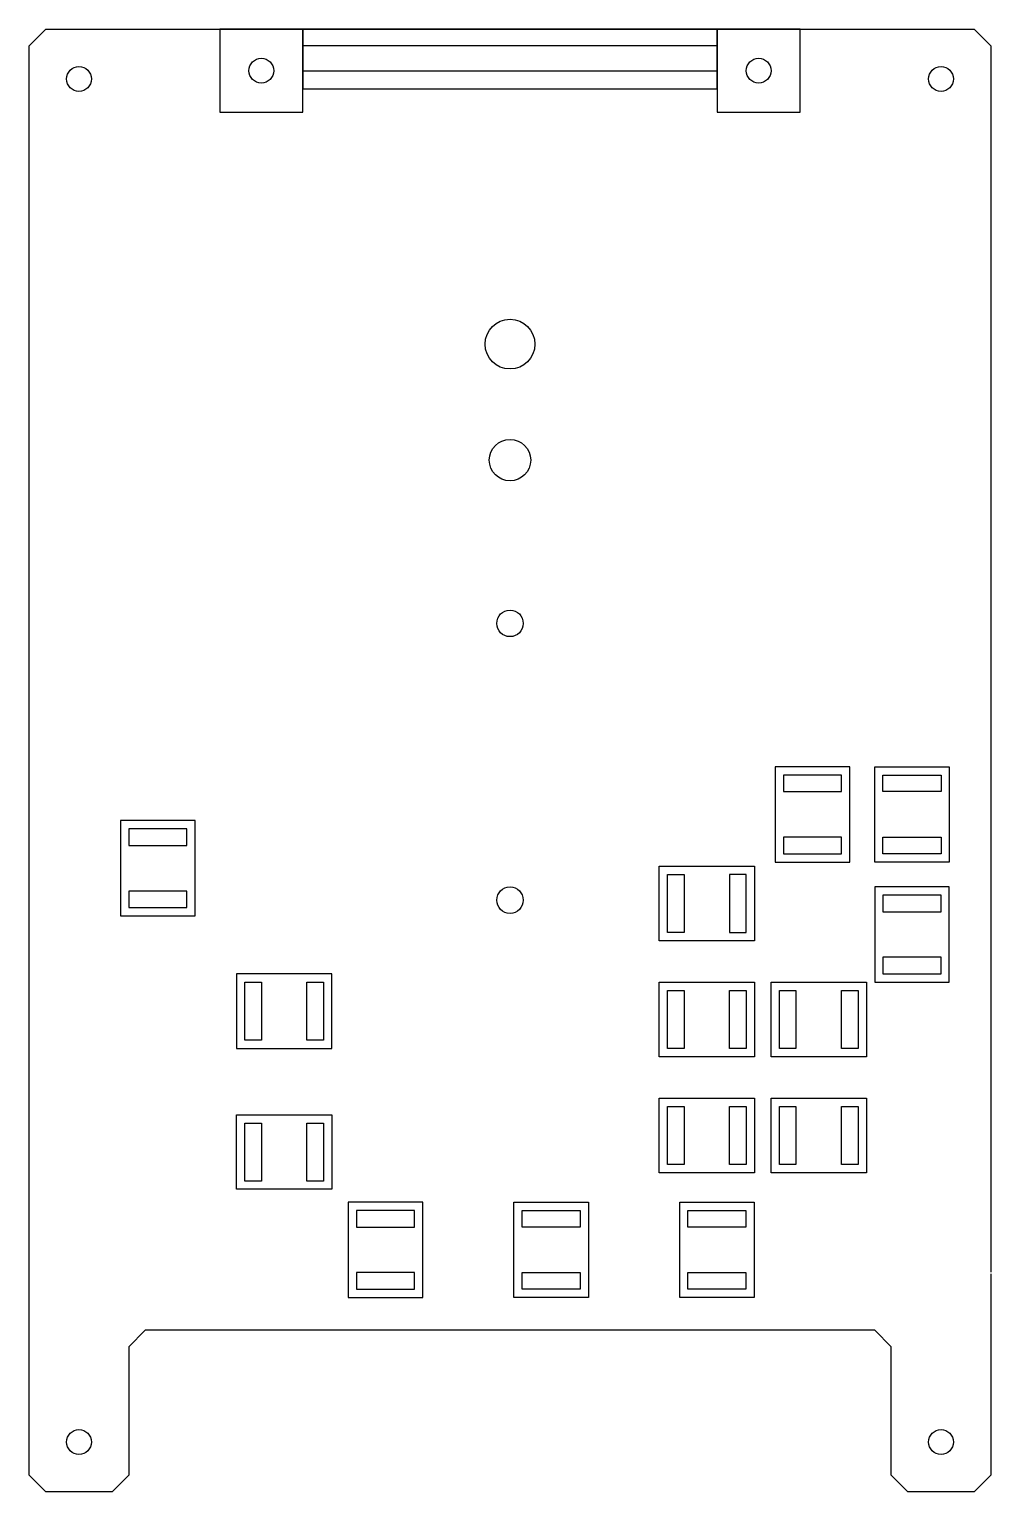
# Model space of a CAD drawing. Header units: millimetres. Extents: x 0 to 116, y -176 to 0.
import ezdxf

# ---------------------------------------------------------------- set-up
doc = ezdxf.new("R2010")
doc.units = ezdxf.units.MM

msp = doc.modelspace()

# ---------------------------------------------------------------- linework, layer by layer
for points in [[(0, -150), (0, -2), (2, 0), (114, 0), (116, -2), (116, -150)], [(116, -150.21), (116, -174.5), (114, -176.5), (106, -176.5), (104, -174.5), (104, -159), (102, -157), (14, -157), (12, -159), (12, -174.5), (10, -176.5), (2, -176.5), (0, -174.5), (0, -150)]]:
    msp.add_lwpolyline(points)
at = {"color": 1, "true_color": 0xff0000, "flags": 128}
for points in [[(83, 0), (33, 0), (33, -7.21), (83, -7.21)], [(83, 0), (83, -10), (93, -10), (93, 0)], [(33, 0), (23, 0), (23, -10), (33, -10)], [(83, -2), (33, -2), (33, -5), (83, -5)], [(90, -89), (90, -100.5), (99, -100.5), (99, -89)], [(102, -100.5), (102, -89), (111, -89), (111, -100.5)], [(11, -95.5), (11, -107), (20, -107), (20, -95.5)], [(76, -110), (76, -101), (87.5, -101), (87.5, -110)], [(102, -103.5), (102, -115), (111, -115), (111, -103.5)], [(36.5, -114), (25, -114), (25, -123), (36.5, -123)], [(76, -115), (87.5, -115), (87.5, -124), (76, -124)], [(89.5, -115), (101, -115), (101, -124), (89.5, -124)], [(76, -129), (87.5, -129), (87.5, -138), (76, -138)], [(89.5, -129), (101, -129), (101, -138), (89.5, -138)], [(36.5, -140), (25, -140), (25, -131), (36.5, -131)], [(38.47, -141.55), (38.47, -153.05), (47.47, -153.05), (47.47, -141.55)], [(67.47, -153.05), (58.47, -153.05), (58.47, -141.55), (67.47, -141.55)], [(87.47, -141.55), (87.47, -153.05), (78.47, -153.05), (78.47, -141.55)]]:
    msp.add_lwpolyline(points, close=True, dxfattribs=at)
msp.add_lwpolyline([(33, 0), (33, -7.21), (83, -7.21), (83, 0)], dxfattribs=at)
for points in [[(91, -90), (91, -92), (98, -92), (98, -90)], [(103, -92), (103, -90), (110, -90), (110, -92)], [(12, -96.5), (12, -98.5), (19, -98.5), (19, -96.5)], [(91, -97.5), (91, -99.5), (98, -99.5), (98, -97.5)], [(103, -99.5), (103, -97.5), (110, -97.5), (110, -99.5)], [(77, -109), (77, -102), (79, -102), (79, -109)], [(86.5, -102), (84.5, -102), (84.5, -109), (86.5, -109)], [(12, -104), (12, -106), (19, -106), (19, -104)], [(103, -104.5), (103, -106.5), (110, -106.5), (110, -104.5)], [(103, -112), (103, -114), (110, -114), (110, -112)], [(28, -122), (26, -122), (26, -115), (28, -115)], [(35.5, -122), (33.5, -122), (33.5, -115), (35.5, -115)], [(77, -116), (79, -116), (79, -123), (77, -123)], [(84.5, -116), (86.5, -116), (86.5, -123), (84.5, -123)], [(90.5, -116), (92.5, -116), (92.5, -123), (90.5, -123)], [(98, -116), (100, -116), (100, -123), (98, -123)], [(77, -130), (79, -130), (79, -137), (77, -137)], [(84.5, -130), (86.5, -130), (86.5, -137), (84.5, -137)], [(90.5, -130), (92.5, -130), (92.5, -137), (90.5, -137)], [(98, -130), (100, -130), (100, -137), (98, -137)], [(28, -139), (26, -139), (26, -132), (28, -132)], [(35.5, -139), (33.5, -139), (33.5, -132), (35.5, -132)], [(39.47, -142.55), (39.47, -144.55), (46.47, -144.55), (46.47, -142.55)], [(66.47, -144.55), (59.47, -144.55), (59.47, -142.55), (66.47, -142.55)], [(86.47, -142.55), (86.47, -144.55), (79.47, -144.55), (79.47, -142.55)], [(39.47, -150.05), (39.47, -152.05), (46.47, -152.05), (46.47, -150.05)], [(66.47, -152.05), (59.47, -152.05), (59.47, -150.05), (66.47, -150.05)], [(86.47, -150.05), (86.47, -152.05), (79.47, -152.05), (79.47, -150.05)]]:
    msp.add_lwpolyline(points, close=True)
for centre, radius in [((28, -5), 1.5), ((88, -5), 1.5), ((6, -6), 1.5), ((110, -6), 1.5), ((58, -38), 3), ((58, -52), 2.5), ((58, -71.7), 1.6), ((58, -105.1), 1.6), ((6, -170.5), 1.5), ((110, -170.5), 1.5)]:
    msp.add_circle(centre, radius)

doc.saveas('drawing.dxf')
